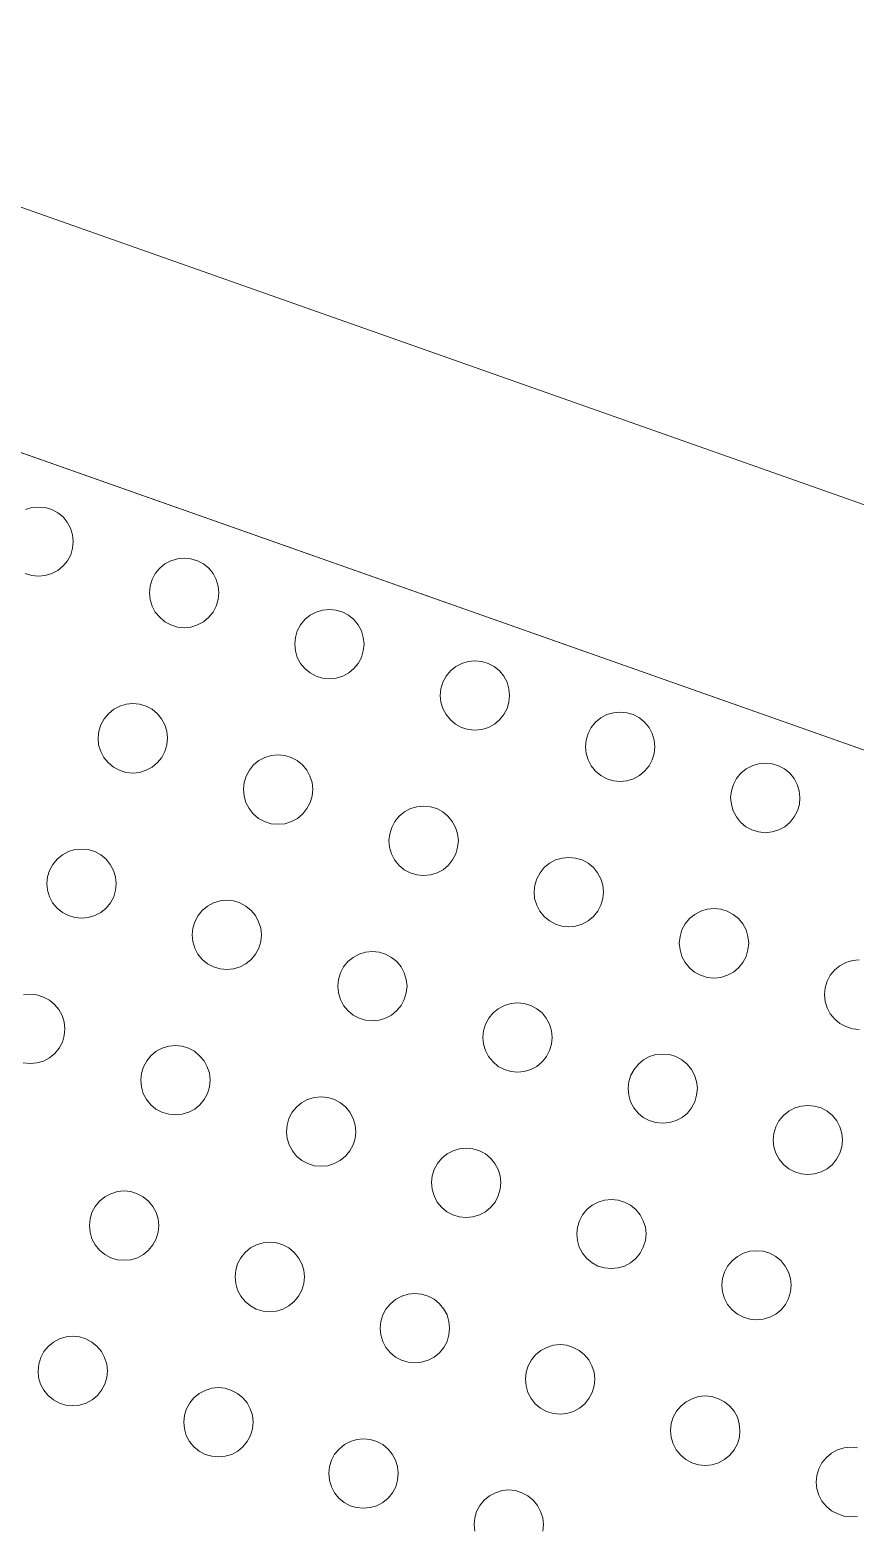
# Model space of a CAD drawing. Header units: metres. Extents: x 105146 to 106170, y 111783 to 118163.
# Drawn here: x 105895.81 to 105896.167, y 114674.764 to 114675.412 of the extents above; entities that cross this region are included whole.
import ezdxf

# ---------------------------------------------------------------- set-up
doc = ezdxf.new("R2010")
doc.units = ezdxf.units.M
doc.layers.add('20-EP-ZONA-DURA', color=253, linetype='CONTINUOUS', lineweight=13)
doc.layers.add('20-EP-ZONA-VERDE', color=84, linetype='CONTINUOUS', lineweight=13)

msp = doc.modelspace()

# ---------------------------------------------------------------- linework, layer by layer
at = {"layer": '20-EP-ZONA-DURA'}
for points in [[(105898.3959, 114674.4216), (105895.6123, 114675.4039), (105897.4357, 114680.3807), (105898.9413, 114679.8495), (105899.0043, 114678.0211), (105898.8214, 114676.2008), (105898.3959, 114674.4216)], [(105895.8617, 114675.1687), (105895.862, 114675.1658), (105895.8628, 114675.1629), (105895.8642, 114675.1603), (105895.8661, 114675.1581), (105895.8684, 114675.1562), (105895.871, 114675.1548), (105895.8738, 114675.1539), (105895.8767, 114675.1536), (105895.8796, 114675.1539), (105895.8825, 114675.1548), (105895.8851, 114675.1562), (105895.8873, 114675.1581), (105895.8892, 114675.1603), (105895.8906, 114675.1629), (105895.8914, 114675.1658), (105895.8917, 114675.1687), (105895.8914, 114675.1716), (105895.8906, 114675.1744), (105895.8892, 114675.177), (105895.8873, 114675.1793), (105895.885, 114675.1812), (105895.8824, 114675.1825), (105895.8796, 114675.1834), (105895.8767, 114675.1837), (105895.8738, 114675.1834), (105895.871, 114675.1825), (105895.8684, 114675.1812), (105895.8661, 114675.1793), (105895.8642, 114675.177), (105895.8628, 114675.1744), (105895.862, 114675.1716), (105895.8617, 114675.1687)], [(105895.9245, 114675.1465), (105895.9248, 114675.1436), (105895.9256, 114675.1407), (105895.927, 114675.1381), (105895.9289, 114675.1359), (105895.9312, 114675.134), (105895.9338, 114675.1326), (105895.9366, 114675.1317), (105895.9395, 114675.1315), (105895.9424, 114675.1317), (105895.9453, 114675.1326), (105895.9479, 114675.134), (105895.9501, 114675.1359), (105895.952, 114675.1381), (105895.9534, 114675.1407), (105895.9542, 114675.1436), (105895.9545, 114675.1465), (105895.9542, 114675.1494), (105895.9534, 114675.1522), (105895.952, 114675.1548), (105895.9501, 114675.1571), (105895.9478, 114675.159), (105895.9453, 114675.1603), (105895.9424, 114675.1612), (105895.9395, 114675.1615), (105895.9366, 114675.1612), (105895.9338, 114675.1603), (105895.9312, 114675.159), (105895.9289, 114675.1571), (105895.927, 114675.1548), (105895.9256, 114675.1522), (105895.9248, 114675.1494), (105895.9245, 114675.1465)], [(105895.9875, 114675.1243), (105895.9878, 114675.1214), (105895.9886, 114675.1186), (105895.99, 114675.116), (105895.9919, 114675.1137), (105895.9941, 114675.1118), (105895.9967, 114675.1104), (105895.9996, 114675.1095), (105896.0025, 114675.1093), (105896.0054, 114675.1095), (105896.0083, 114675.1104), (105896.0109, 114675.1118), (105896.0131, 114675.1137), (105896.015, 114675.116), (105896.0164, 114675.1186), (105896.0172, 114675.1214), (105896.0175, 114675.1243), (105896.0172, 114675.1272), (105896.0164, 114675.1301), (105896.015, 114675.1326), (105896.0131, 114675.1349), (105896.0108, 114675.1368), (105896.0082, 114675.1381), (105896.0054, 114675.139), (105896.0025, 114675.1393), (105895.9996, 114675.139), (105895.9968, 114675.1381), (105895.9942, 114675.1368), (105895.9919, 114675.1349), (105895.99, 114675.1326), (105895.9886, 114675.1301), (105895.9878, 114675.1272), (105895.9875, 114675.1243)], [(105895.8695, 114675.1059), (105895.8692, 114675.1088), (105895.8683, 114675.1116), (105895.8669, 114675.1142), (105895.8651, 114675.1164), (105895.8628, 114675.1183), (105895.8602, 114675.1196), (105895.8574, 114675.1205), (105895.8545, 114675.1208), (105895.8516, 114675.1205), (105895.8488, 114675.1196), (105895.8462, 114675.1183), (105895.8439, 114675.1164), (105895.8421, 114675.1142), (105895.8407, 114675.1116), (105895.8398, 114675.1088), (105895.8395, 114675.1059), (105895.8397, 114675.1029), (105895.8406, 114675.1001), (105895.842, 114675.0975), (105895.8438, 114675.0952), (105895.8461, 114675.0933), (105895.8487, 114675.0919), (105895.8515, 114675.091), (105895.8545, 114675.0907), (105895.8574, 114675.091), (105895.8603, 114675.0919), (105895.8629, 114675.0933), (105895.8652, 114675.0952), (105895.867, 114675.0975), (105895.8684, 114675.1001), (105895.8692, 114675.1029), (105895.8695, 114675.1059)], [(105896.0503, 114675.1021), (105896.0506, 114675.0992), (105896.0514, 114675.0964), (105896.0528, 114675.0938), (105896.0547, 114675.0915), (105896.057, 114675.0896), (105896.0596, 114675.0882), (105896.0624, 114675.0874), (105896.0653, 114675.0871), (105896.0682, 114675.0874), (105896.0711, 114675.0882), (105896.0737, 114675.0896), (105896.0759, 114675.0915), (105896.0778, 114675.0938), (105896.0792, 114675.0964), (105896.08, 114675.0992), (105896.0803, 114675.1021), (105896.08, 114675.105), (105896.0792, 114675.1078), (105896.0778, 114675.1104), (105896.0759, 114675.1127), (105896.0736, 114675.1146), (105896.071, 114675.116), (105896.0682, 114675.1168), (105896.0653, 114675.1171), (105896.0624, 114675.1168), (105896.0596, 114675.116), (105896.057, 114675.1146), (105896.0547, 114675.1127), (105896.0528, 114675.1104), (105896.0514, 114675.1078), (105896.0506, 114675.105), (105896.0503, 114675.1021)], [(105895.9173, 114675.0686), (105895.9202, 114675.0688), (105895.9231, 114675.0697), (105895.9257, 114675.0711), (105895.928, 114675.073), (105895.9298, 114675.0753), (105895.9312, 114675.0779), (105895.932, 114675.0807), (105895.9323, 114675.0837), (105895.932, 114675.0866), (105895.9311, 114675.0894), (105895.9297, 114675.092), (105895.9279, 114675.0942), (105895.9256, 114675.0961), (105895.923, 114675.0974), (105895.9202, 114675.0983), (105895.9173, 114675.0986), (105895.9144, 114675.0983), (105895.9116, 114675.0974), (105895.909, 114675.0961), (105895.9067, 114675.0942), (105895.9049, 114675.092), (105895.9035, 114675.0894), (105895.9026, 114675.0866), (105895.9023, 114675.0837), (105895.9026, 114675.0807), (105895.9034, 114675.0779), (105895.9048, 114675.0753), (105895.9066, 114675.073), (105895.9089, 114675.0711), (105895.9115, 114675.0697), (105895.9144, 114675.0688), (105895.9173, 114675.0686)], [(105896.1131, 114675.0801), (105896.1134, 114675.0771), (105896.1142, 114675.0743), (105896.1156, 114675.0717), (105896.1174, 114675.0694), (105896.1197, 114675.0675), (105896.1223, 114675.0661), (105896.1252, 114675.0652), (105896.1281, 114675.0649), (105896.1311, 114675.0652), (105896.1339, 114675.0661), (105896.1365, 114675.0675), (105896.1388, 114675.0694), (105896.1406, 114675.0717), (105896.142, 114675.0743), (105896.1429, 114675.0771), (105896.1431, 114675.0801), (105896.1428, 114675.083), (105896.1419, 114675.0858), (105896.1406, 114675.0884), (105896.1387, 114675.0906), (105896.1364, 114675.0925), (105896.1338, 114675.0938), (105896.131, 114675.0947), (105896.1281, 114675.095), (105896.1252, 114675.0947), (105896.1224, 114675.0938), (105896.1198, 114675.0925), (105896.1175, 114675.0906), (105896.1157, 114675.0884), (105896.1143, 114675.0858), (105896.1134, 114675.083), (105896.1131, 114675.0801)], [(105895.9653, 114675.0615), (105895.9655, 114675.0586), (105895.9664, 114675.0557), (105895.9677, 114675.0531), (105895.9696, 114675.0508), (105895.9719, 114675.0489), (105895.9745, 114675.0475), (105895.9773, 114675.0466), (105895.9803, 114675.0464), (105895.9832, 114675.0466), (105895.9861, 114675.0475), (105895.9887, 114675.0489), (105895.991, 114675.0508), (105895.9928, 114675.0531), (105895.9942, 114675.0557), (105895.995, 114675.0586), (105895.9953, 114675.0615), (105895.995, 114675.0644), (105895.9941, 114675.0672), (105895.9927, 114675.0698), (105895.9908, 114675.072), (105895.9886, 114675.0739), (105895.986, 114675.0753), (105895.9832, 114675.0761), (105895.9803, 114675.0764), (105895.9774, 114675.0761), (105895.9746, 114675.0753), (105895.972, 114675.0739), (105895.9697, 114675.072), (105895.9679, 114675.0698), (105895.9665, 114675.0672), (105895.9656, 114675.0644), (105895.9653, 114675.0615)], [(105895.8473, 114675.0429), (105895.847, 114675.0458), (105895.8461, 114675.0486), (105895.8447, 114675.0512), (105895.8429, 114675.0535), (105895.8406, 114675.0553), (105895.838, 114675.0567), (105895.8352, 114675.0576), (105895.8323, 114675.0578), (105895.8294, 114675.0576), (105895.8266, 114675.0567), (105895.824, 114675.0553), (105895.8217, 114675.0535), (105895.8199, 114675.0512), (105895.8185, 114675.0486), (105895.8176, 114675.0458), (105895.8173, 114675.0429), (105895.8176, 114675.04), (105895.8184, 114675.0372), (105895.8198, 114675.0346), (105895.8217, 114675.0323), (105895.824, 114675.0304), (105895.8266, 114675.029), (105895.8294, 114675.0282), (105895.8323, 114675.0279), (105895.8352, 114675.0282), (105895.8381, 114675.029), (105895.8406, 114675.0304), (105895.8429, 114675.0323), (105895.8448, 114675.0346), (105895.8462, 114675.0372), (105895.847, 114675.04), (105895.8473, 114675.0429)], [(105896.0281, 114675.0393), (105896.0283, 114675.0364), (105896.0292, 114675.0335), (105896.0306, 114675.0309), (105896.0324, 114675.0286), (105896.0347, 114675.0267), (105896.0373, 114675.0253), (105896.0401, 114675.0245), (105896.0431, 114675.0242), (105896.046, 114675.0245), (105896.0489, 114675.0253), (105896.0515, 114675.0267), (105896.0538, 114675.0286), (105896.0556, 114675.0309), (105896.057, 114675.0335), (105896.0578, 114675.0364), (105896.0581, 114675.0393), (105896.0578, 114675.0422), (105896.0569, 114675.045), (105896.0555, 114675.0476), (105896.0537, 114675.0498), (105896.0514, 114675.0517), (105896.0488, 114675.0531), (105896.046, 114675.0539), (105896.0431, 114675.0542), (105896.0402, 114675.0539), (105896.0374, 114675.0531), (105896.0348, 114675.0517), (105896.0325, 114675.0498), (105896.0307, 114675.0476), (105896.0293, 114675.045), (105896.0284, 114675.0422), (105896.0281, 114675.0393)], [(105895.8951, 114675.0057), (105895.898, 114675.006), (105895.9009, 114675.0068), (105895.9034, 114675.0082), (105895.9057, 114675.0101), (105895.9076, 114675.0124), (105895.909, 114675.0149), (105895.9098, 114675.0178), (105895.9101, 114675.0207), (105895.9098, 114675.0236), (105895.9089, 114675.0264), (105895.9076, 114675.029), (105895.9057, 114675.0313), (105895.9034, 114675.0331), (105895.9008, 114675.0345), (105895.898, 114675.0354), (105895.8951, 114675.0357), (105895.8922, 114675.0354), (105895.8894, 114675.0345), (105895.8868, 114675.0331), (105895.8845, 114675.0313), (105895.8827, 114675.029), (105895.8813, 114675.0264), (105895.8804, 114675.0236), (105895.8801, 114675.0207), (105895.8804, 114675.0178), (105895.8813, 114675.0149), (105895.8826, 114675.0124), (105895.8845, 114675.0101), (105895.8868, 114675.0082), (105895.8894, 114675.0068), (105895.8922, 114675.006), (105895.8951, 114675.0057)], [(105896.0909, 114675.0171), (105896.0912, 114675.0142), (105896.092, 114675.0113), (105896.0934, 114675.0087), (105896.0953, 114675.0064), (105896.0975, 114675.0046), (105896.1001, 114675.0032), (105896.103, 114675.0023), (105896.1059, 114675.002), (105896.1088, 114675.0023), (105896.1117, 114675.0032), (105896.1143, 114675.0046), (105896.1165, 114675.0064), (105896.1184, 114675.0087), (105896.1198, 114675.0113), (105896.1206, 114675.0142), (105896.1209, 114675.0171), (105896.1206, 114675.02), (105896.1198, 114675.0228), (105896.1184, 114675.0254), (105896.1165, 114675.0277), (105896.1142, 114675.0295), (105896.1116, 114675.0309), (105896.1088, 114675.0318), (105896.1059, 114675.0321), (105896.103, 114675.0318), (105896.1002, 114675.0309), (105896.0976, 114675.0295), (105896.0953, 114675.0277), (105896.0934, 114675.0254), (105896.092, 114675.0228), (105896.0912, 114675.02), (105896.0909, 114675.0171)], [(105895.9731, 114674.9985), (105895.9728, 114675.0014), (105895.9719, 114675.0042), (105895.9706, 114675.0068), (105895.9687, 114675.0091), (105895.9664, 114675.0109), (105895.9638, 114675.0123), (105895.961, 114675.0132), (105895.9581, 114675.0135), (105895.9552, 114675.0132), (105895.9524, 114675.0123), (105895.9498, 114675.0109), (105895.9475, 114675.0091), (105895.9456, 114675.0068), (105895.9443, 114675.0042), (105895.9434, 114675.0014), (105895.9431, 114674.9985), (105895.9434, 114674.9956), (105895.9443, 114674.9927), (105895.9456, 114674.9901), (105895.9475, 114674.9879), (105895.9498, 114674.986), (105895.9524, 114674.9846), (105895.9552, 114674.9838), (105895.9581, 114674.9835), (105895.961, 114674.9838), (105895.9638, 114674.9846), (105895.9664, 114674.986), (105895.9687, 114674.9879), (105895.9706, 114674.9901), (105895.9719, 114674.9927), (105895.9728, 114674.9956), (105895.9731, 114674.9985)], [(105896.0359, 114674.9763), (105896.0356, 114674.9792), (105896.0347, 114674.982), (105896.0333, 114674.9846), (105896.0315, 114674.9869), (105896.0292, 114674.9887), (105896.0266, 114674.9901), (105896.0238, 114674.991), (105896.0209, 114674.9913), (105896.018, 114674.991), (105896.0152, 114674.9901), (105896.0126, 114674.9887), (105896.0103, 114674.9869), (105896.0085, 114674.9846), (105896.0071, 114674.982), (105896.0062, 114674.9792), (105896.0059, 114674.9763), (105896.0062, 114674.9734), (105896.007, 114674.9706), (105896.0084, 114674.968), (105896.0103, 114674.9657), (105896.0126, 114674.9638), (105896.0152, 114674.9624), (105896.018, 114674.9616), (105896.0209, 114674.9613), (105896.0238, 114674.9616), (105896.0266, 114674.9624), (105896.0292, 114674.9638), (105896.0315, 114674.9657), (105896.0334, 114674.968), (105896.0348, 114674.9706), (105896.0356, 114674.9734), (105896.0359, 114674.9763)], [(105895.8729, 114674.9428), (105895.8758, 114674.9431), (105895.8787, 114674.9439), (105895.8813, 114674.9453), (105895.8835, 114674.9472), (105895.8854, 114674.9495), (105895.8868, 114674.9521), (105895.8876, 114674.9549), (105895.8879, 114674.9579), (105895.8876, 114674.9608), (105895.8867, 114674.9636), (105895.8853, 114674.9662), (105895.8834, 114674.9684), (105895.8812, 114674.9703), (105895.8786, 114674.9716), (105895.8758, 114674.9725), (105895.8729, 114674.9728), (105895.87, 114674.9725), (105895.8672, 114674.9716), (105895.8646, 114674.9703), (105895.8623, 114674.9684), (105895.8605, 114674.9662), (105895.8591, 114674.9636), (105895.8582, 114674.9608), (105895.8579, 114674.9579), (105895.8582, 114674.9549), (105895.859, 114674.9521), (105895.8604, 114674.9495), (105895.8623, 114674.9472), (105895.8645, 114674.9453), (105895.8671, 114674.9439), (105895.87, 114674.9431), (105895.8729, 114674.9428)], [(105896.0837, 114674.9392), (105896.0866, 114674.9395), (105896.0895, 114674.9403), (105896.0921, 114674.9417), (105896.0944, 114674.9436), (105896.0962, 114674.9459), (105896.0976, 114674.9485), (105896.0984, 114674.9513), (105896.0987, 114674.9543), (105896.0984, 114674.9572), (105896.0975, 114674.96), (105896.0961, 114674.9625), (105896.0943, 114674.9648), (105896.092, 114674.9666), (105896.0894, 114674.968), (105896.0866, 114674.9689), (105896.0837, 114674.9691), (105896.0808, 114674.9689), (105896.078, 114674.968), (105896.0754, 114674.9666), (105896.0732, 114674.9648), (105896.0713, 114674.9625), (105896.0699, 114674.96), (105896.069, 114674.9572), (105896.0687, 114674.9543), (105896.069, 114674.9513), (105896.0698, 114674.9485), (105896.0712, 114674.9459), (105896.0731, 114674.9436), (105896.0753, 114674.9417), (105896.0779, 114674.9403), (105896.0808, 114674.9395), (105896.0837, 114674.9392)], [(105895.9509, 114674.9355), (105895.9507, 114674.9384), (105895.9498, 114674.9413), (105895.9484, 114674.9439), (105895.9466, 114674.9462), (105895.9443, 114674.948), (105895.9417, 114674.9494), (105895.9389, 114674.9503), (105895.9359, 114674.9506), (105895.933, 114674.9503), (105895.9301, 114674.9494), (105895.9275, 114674.948), (105895.9253, 114674.9462), (105895.9234, 114674.9439), (105895.922, 114674.9413), (105895.9212, 114674.9384), (105895.9209, 114674.9355), (105895.9212, 114674.9326), (105895.9221, 114674.9298), (105895.9235, 114674.9272), (105895.9253, 114674.9249), (105895.9276, 114674.9231), (105895.9302, 114674.9217), (105895.933, 114674.9208), (105895.9359, 114674.9206), (105895.9388, 114674.9208), (105895.9416, 114674.9217), (105895.9442, 114674.9231), (105895.9465, 114674.9249), (105895.9484, 114674.9272), (105895.9498, 114674.9298), (105895.9506, 114674.9326), (105895.9509, 114674.9355)], [(105896.1315, 114674.9319), (105896.1318, 114674.929), (105896.1327, 114674.9262), (105896.1341, 114674.9236), (105896.1359, 114674.9213), (105896.1382, 114674.9195), (105896.1408, 114674.9181), (105896.1436, 114674.9173), (105896.1465, 114674.917), (105896.1494, 114674.9173), (105896.1522, 114674.9181), (105896.1548, 114674.9195), (105896.1571, 114674.9213), (105896.1589, 114674.9236), (105896.1603, 114674.9262), (105896.1612, 114674.929), (105896.1615, 114674.9319), (105896.1612, 114674.9348), (105896.1604, 114674.9376), (105896.159, 114674.9402), (105896.1571, 114674.9425), (105896.1549, 114674.9444), (105896.1523, 114674.9458), (105896.1494, 114674.9466), (105896.1465, 114674.9469), (105896.1436, 114674.9466), (105896.1408, 114674.9458), (105896.1382, 114674.9444), (105896.1359, 114674.9425), (105896.134, 114674.9402), (105896.1327, 114674.9376), (105896.1318, 114674.9348), (105896.1315, 114674.9319)], [(105896.0137, 114674.9135), (105896.0134, 114674.9164), (105896.0125, 114674.9192), (105896.0111, 114674.9218), (105896.0092, 114674.924), (105896.007, 114674.9259), (105896.0044, 114674.9272), (105896.0016, 114674.9281), (105895.9987, 114674.9284), (105895.9958, 114674.9281), (105895.993, 114674.9272), (105895.9904, 114674.9259), (105895.9881, 114674.924), (105895.9863, 114674.9218), (105895.9849, 114674.9192), (105895.984, 114674.9164), (105895.9837, 114674.9135), (105895.984, 114674.9106), (105895.9848, 114674.9077), (105895.9862, 114674.9051), (105895.988, 114674.9028), (105895.9903, 114674.9009), (105895.9929, 114674.8995), (105895.9957, 114674.8987), (105895.9987, 114674.8984), (105896.0016, 114674.8987), (105896.0045, 114674.8995), (105896.0071, 114674.9009), (105896.0093, 114674.9028), (105896.0112, 114674.9051), (105896.0126, 114674.9077), (105896.0134, 114674.9106), (105896.0137, 114674.9135)], [(105895.8657, 114674.8949), (105895.8654, 114674.8978), (105895.8646, 114674.9006), (105895.8632, 114674.9032), (105895.8613, 114674.9055), (105895.859, 114674.9074), (105895.8564, 114674.9087), (105895.8536, 114674.9096), (105895.8507, 114674.9099), (105895.8478, 114674.9096), (105895.845, 114674.9087), (105895.8424, 114674.9074), (105895.8401, 114674.9055), (105895.8382, 114674.9032), (105895.8368, 114674.9006), (105895.836, 114674.8978), (105895.8357, 114674.8949), (105895.836, 114674.892), (105895.8368, 114674.8891), (105895.8382, 114674.8865), (105895.8401, 114674.8843), (105895.8424, 114674.8824), (105895.845, 114674.881), (105895.8478, 114674.8801), (105895.8507, 114674.8799), (105895.8536, 114674.8801), (105895.8565, 114674.881), (105895.8591, 114674.8824), (105895.8613, 114674.8843), (105895.8632, 114674.8865), (105895.8646, 114674.8891), (105895.8654, 114674.892), (105895.8657, 114674.8949)], [(105896.0765, 114674.8913), (105896.0762, 114674.8942), (105896.0753, 114674.897), (105896.0739, 114674.8996), (105896.0721, 114674.9019), (105896.0698, 114674.9037), (105896.0672, 114674.9051), (105896.0644, 114674.9059), (105896.0615, 114674.9062), (105896.0586, 114674.9059), (105896.0558, 114674.9051), (105896.0532, 114674.9037), (105896.0509, 114674.9019), (105896.049, 114674.8996), (105896.0477, 114674.897), (105896.0468, 114674.8942), (105896.0465, 114674.8913), (105896.0468, 114674.8884), (105896.0476, 114674.8855), (105896.049, 114674.8829), (105896.0509, 114674.8807), (105896.0532, 114674.8788), (105896.0557, 114674.8774), (105896.0586, 114674.8766), (105896.0615, 114674.8763), (105896.0644, 114674.8766), (105896.0672, 114674.8774), (105896.0698, 114674.8788), (105896.0721, 114674.8807), (105896.074, 114674.8829), (105896.0753, 114674.8855), (105896.0762, 114674.8884), (105896.0765, 114674.8913)], [(105895.9287, 114674.8727), (105895.9284, 114674.8756), (105895.9276, 114674.8784), (105895.9262, 114674.881), (105895.9243, 114674.8833), (105895.922, 114674.8852), (105895.9194, 114674.8865), (105895.9166, 114674.8874), (105895.9137, 114674.8877), (105895.9108, 114674.8874), (105895.908, 114674.8865), (105895.9054, 114674.8852), (105895.9031, 114674.8833), (105895.9012, 114674.881), (105895.8998, 114674.8784), (105895.899, 114674.8756), (105895.8987, 114674.8727), (105895.899, 114674.8698), (105895.8998, 114674.8669), (105895.9012, 114674.8643), (105895.9031, 114674.8621), (105895.9054, 114674.8602), (105895.9079, 114674.8588), (105895.9108, 114674.8579), (105895.9137, 114674.8577), (105895.9166, 114674.8579), (105895.9194, 114674.8588), (105895.922, 114674.8602), (105895.9243, 114674.8621), (105895.9262, 114674.8643), (105895.9276, 114674.8669), (105895.9284, 114674.8698), (105895.9287, 114674.8727)], [(105896.1393, 114674.8691), (105896.139, 114674.872), (105896.1381, 114674.8748), (105896.1367, 114674.8774), (105896.1349, 114674.8797), (105896.1326, 114674.8815), (105896.13, 114674.8829), (105896.1272, 114674.8838), (105896.1243, 114674.884), (105896.1214, 114674.8838), (105896.1186, 114674.8829), (105896.116, 114674.8815), (105896.1137, 114674.8797), (105896.1118, 114674.8774), (105896.1105, 114674.8748), (105896.1096, 114674.872), (105896.1093, 114674.8691), (105896.1096, 114674.8662), (105896.1104, 114674.8633), (105896.1118, 114674.8607), (105896.1137, 114674.8585), (105896.116, 114674.8566), (105896.1186, 114674.8552), (105896.1214, 114674.8544), (105896.1243, 114674.8541), (105896.1272, 114674.8544), (105896.13, 114674.8552), (105896.1326, 114674.8566), (105896.1349, 114674.8585), (105896.1368, 114674.8607), (105896.1381, 114674.8633), (105896.139, 114674.8662), (105896.1393, 114674.8691)], [(105895.9915, 114674.8505), (105895.9912, 114674.8534), (105895.9904, 114674.8563), (105895.989, 114674.8588), (105895.9871, 114674.8611), (105895.9848, 114674.863), (105895.9822, 114674.8644), (105895.9794, 114674.8652), (105895.9765, 114674.8655), (105895.9736, 114674.8652), (105895.9708, 114674.8644), (105895.9682, 114674.863), (105895.9659, 114674.8611), (105895.964, 114674.8588), (105895.9626, 114674.8563), (105895.9618, 114674.8534), (105895.9615, 114674.8505), (105895.9618, 114674.8476), (105895.9626, 114674.8448), (105895.964, 114674.8422), (105895.9659, 114674.8399), (105895.9681, 114674.838), (105895.9707, 114674.8366), (105895.9736, 114674.8358), (105895.9765, 114674.8355), (105895.9794, 114674.8358), (105895.9823, 114674.8366), (105895.9849, 114674.838), (105895.9871, 114674.8399), (105895.989, 114674.8422), (105895.9904, 114674.8448), (105895.9912, 114674.8476), (105895.9915, 114674.8505)], [(105895.8435, 114674.8321), (105895.8432, 114674.835), (105895.8423, 114674.8378), (105895.8409, 114674.8404), (105895.8391, 114674.8426), (105895.8368, 114674.8445), (105895.8342, 114674.8459), (105895.8314, 114674.8467), (105895.8285, 114674.847), (105895.8256, 114674.8467), (105895.8228, 114674.8459), (105895.8202, 114674.8445), (105895.8179, 114674.8426), (105895.816, 114674.8404), (105895.8147, 114674.8378), (105895.8138, 114674.835), (105895.8135, 114674.8321), (105895.8137, 114674.8291), (105895.8146, 114674.8263), (105895.816, 114674.8237), (105895.8178, 114674.8214), (105895.8201, 114674.8195), (105895.8227, 114674.8181), (105895.8255, 114674.8172), (105895.8285, 114674.817), (105895.8314, 114674.8172), (105895.8343, 114674.8181), (105895.8369, 114674.8195), (105895.8392, 114674.8214), (105895.841, 114674.8237), (105895.8424, 114674.8263), (105895.8432, 114674.8291), (105895.8435, 114674.8321)], [(105896.0543, 114674.8285), (105896.054, 114674.8314), (105896.0531, 114674.8342), (105896.0517, 114674.8368), (105896.0499, 114674.839), (105896.0476, 114674.8409), (105896.045, 114674.8422), (105896.0422, 114674.8431), (105896.0393, 114674.8434), (105896.0364, 114674.8431), (105896.0336, 114674.8422), (105896.031, 114674.8409), (105896.0287, 114674.839), (105896.0269, 114674.8368), (105896.0255, 114674.8342), (105896.0246, 114674.8314), (105896.0243, 114674.8285), (105896.0246, 114674.8255), (105896.0254, 114674.8227), (105896.0268, 114674.8201), (105896.0286, 114674.8178), (105896.0309, 114674.8159), (105896.0335, 114674.8145), (105896.0364, 114674.8136), (105896.0393, 114674.8133), (105896.0423, 114674.8136), (105896.0451, 114674.8145), (105896.0477, 114674.8159), (105896.05, 114674.8178), (105896.0518, 114674.8201), (105896.0532, 114674.8227), (105896.0541, 114674.8255), (105896.0543, 114674.8285)], [(105895.9065, 114674.8099), (105895.9062, 114674.8128), (105895.9053, 114674.8156), (105895.9039, 114674.8182), (105895.9021, 114674.8204), (105895.8998, 114674.8223), (105895.8972, 114674.8236), (105895.8944, 114674.8245), (105895.8915, 114674.8248), (105895.8886, 114674.8245), (105895.8858, 114674.8236), (105895.8832, 114674.8223), (105895.8809, 114674.8204), (105895.8791, 114674.8182), (105895.8777, 114674.8156), (105895.8768, 114674.8128), (105895.8765, 114674.8099), (105895.8768, 114674.8069), (105895.8776, 114674.8041), (105895.879, 114674.8015), (105895.8809, 114674.7992), (105895.8832, 114674.7973), (105895.8858, 114674.7959), (105895.8886, 114674.7951), (105895.8915, 114674.7948), (105895.8944, 114674.7951), (105895.8973, 114674.7959), (105895.8999, 114674.7973), (105895.9021, 114674.7992), (105895.904, 114674.8015), (105895.9054, 114674.8041), (105895.9062, 114674.8069), (105895.9065, 114674.8099)], [(105896.1171, 114674.8063), (105896.1168, 114674.8092), (105896.116, 114674.812), (105896.1146, 114674.8146), (105896.1127, 114674.8168), (105896.1104, 114674.8187), (105896.1078, 114674.82), (105896.105, 114674.8209), (105896.1021, 114674.8212), (105896.0992, 114674.8209), (105896.0964, 114674.82), (105896.0938, 114674.8187), (105896.0915, 114674.8168), (105896.0897, 114674.8146), (105896.0883, 114674.812), (105896.0874, 114674.8092), (105896.0871, 114674.8063), (105896.0874, 114674.8033), (105896.0882, 114674.8005), (105896.0896, 114674.7979), (105896.0915, 114674.7956), (105896.0937, 114674.7937), (105896.0963, 114674.7923), (105896.0992, 114674.7914), (105896.1021, 114674.7911), (105896.1051, 114674.7914), (105896.1079, 114674.7923), (105896.1105, 114674.7937), (105896.1128, 114674.7956), (105896.1146, 114674.7979), (105896.116, 114674.8005), (105896.1169, 114674.8033), (105896.1171, 114674.8063)], [(105895.9693, 114674.7877), (105895.969, 114674.7906), (105895.9681, 114674.7934), (105895.9667, 114674.796), (105895.9649, 114674.7982), (105895.9626, 114674.8001), (105895.96, 114674.8015), (105895.9572, 114674.8023), (105895.9543, 114674.8026), (105895.9514, 114674.8023), (105895.9486, 114674.8015), (105895.946, 114674.8001), (105895.9437, 114674.7982), (105895.9418, 114674.796), (105895.9405, 114674.7934), (105895.9396, 114674.7906), (105895.9393, 114674.7877), (105895.9395, 114674.7848), (105895.9404, 114674.7819), (105895.9418, 114674.7793), (105895.9436, 114674.777), (105895.9459, 114674.7751), (105895.9485, 114674.7737), (105895.9513, 114674.7729), (105895.9543, 114674.7726), (105895.9572, 114674.7729), (105895.9601, 114674.7737), (105895.9627, 114674.7751), (105895.965, 114674.777), (105895.9668, 114674.7793), (105895.9682, 114674.7819), (105895.969, 114674.7848), (105895.9693, 114674.7877)]]:
    msp.add_lwpolyline(points, close=True, dxfattribs=at)
for points in [[(105894.4305, 114672.1783), (105895.5778, 114675.3099), (105898.3659, 114674.3261), (105898.3599, 114674.3079), (105898.1501, 114674.3809), (105898.1476, 114674.3829), (105898.1447, 114674.3842), (105898.1417, 114674.385), (105898.1385, 114674.3851), (105898.0877, 114674.4027), (105898.085, 114674.4049), (105898.0819, 114674.4064), (105898.0785, 114674.4071), (105898.0751, 114674.4071), (105898.0251, 114674.4245), (105898.0229, 114674.4265), (105898.0203, 114674.4281), (105898.0175, 114674.4291), (105898.0145, 114674.4295), (105898.0115, 114674.4293), (105897.9861, 114674.4381), (105897.8545, 114674.0605), (105897.7229, 114673.6827), (105897.5911, 114673.3051)], [(105895.8079, 114675.177), (105895.8108, 114675.1762), (105895.8137, 114675.1759), (105895.8166, 114675.1762), (105895.8194, 114675.177), (105895.822, 114675.1784), (105895.8243, 114675.1803), (105895.8262, 114675.1826), (105895.8276, 114675.1852), (105895.8284, 114675.188), (105895.8287, 114675.1909), (105895.8284, 114675.1938), (105895.8275, 114675.1966), (105895.8261, 114675.1992), (105895.8243, 114675.2015), (105895.822, 114675.2033), (105895.8194, 114675.2047), (105895.8166, 114675.2056), (105895.8137, 114675.2058), (105895.8108, 114675.2056), (105895.808, 114675.2047)], [(105896.1687, 114675.0099), (105896.1658, 114675.0096), (105896.163, 114675.0087), (105896.1604, 114675.0073), (105896.1581, 114675.0055), (105896.1562, 114675.0032), (105896.1548, 114675.0006), (105896.154, 114674.9978), (105896.1537, 114674.9949), (105896.1537, 114674.9949), (105896.154, 114674.9919), (105896.1548, 114674.9891), (105896.1562, 114674.9865), (105896.1581, 114674.9842), (105896.1604, 114674.9824), (105896.163, 114674.981), (105896.1658, 114674.9801), (105896.1687, 114674.9798)], [(105895.8071, 114674.9653), (105895.8101, 114674.965), (105895.813, 114674.9653), (105895.8159, 114674.9661), (105895.8185, 114674.9675), (105895.8207, 114674.9694), (105895.8226, 114674.9717), (105895.824, 114674.9743), (105895.8248, 114674.9772), (105895.8251, 114674.9801), (105895.8251, 114674.9801), (105895.8248, 114674.983), (105895.8239, 114674.9858), (105895.8225, 114674.9884), (105895.8206, 114674.9906), (105895.8184, 114674.9925), (105895.8158, 114674.9938), (105895.813, 114674.9947), (105895.8101, 114674.9949), (105895.8072, 114674.9947)], [(105896.168, 114674.7987), (105896.1651, 114674.799), (105896.1622, 114674.7987), (105896.1593, 114674.7978), (105896.1567, 114674.7964), (105896.1545, 114674.7945), (105896.1526, 114674.7923), (105896.1512, 114674.7896), (105896.1504, 114674.7868), (105896.1501, 114674.7839), (105896.1504, 114674.781), (105896.1513, 114674.7782), (105896.1526, 114674.7756), (105896.1545, 114674.7733), (105896.1568, 114674.7715), (105896.1594, 114674.7701), (105896.1622, 114674.7692), (105896.1651, 114674.7689), (105896.168, 114674.7692)], [(105896.0318, 114674.7626), (105896.0321, 114674.7655), (105896.0321, 114674.7655), (105896.0318, 114674.7684), (105896.0309, 114674.7712), (105896.0296, 114674.7738), (105896.0277, 114674.7761), (105896.0254, 114674.7779), (105896.0228, 114674.7793), (105896.02, 114674.7802), (105896.0171, 114674.7805), (105896.0142, 114674.7802), (105896.0114, 114674.7793), (105896.0088, 114674.7779), (105896.0065, 114674.7761), (105896.0046, 114674.7738), (105896.0032, 114674.7712), (105896.0024, 114674.7684), (105896.0021, 114674.7655), (105896.0024, 114674.7626)]]:
    msp.add_lwpolyline(points, dxfattribs=at)
at = {"layer": '20-EP-ZONA-VERDE'}
for points in [[(105898.3959, 114674.4216), (105898.5847, 114674.3549), (105900.8493, 114673.5559), (105900.8559, 114673.5535), (105900.8225, 114673.4593), (105900.8185, 114673.4607), (105898.5545, 114674.2595), (105898.3659, 114674.3261), (105895.5779, 114675.3099), (105895.6111, 114675.4043), (105898.3959, 114674.4216)], [(105895.8917, 114675.1687), (105895.8914, 114675.1658), (105895.8906, 114675.1629), (105895.8892, 114675.1603), (105895.8873, 114675.1581), (105895.8851, 114675.1562), (105895.8825, 114675.1548), (105895.8796, 114675.1539), (105895.8767, 114675.1536), (105895.8738, 114675.1539), (105895.871, 114675.1548), (105895.8684, 114675.1562), (105895.8661, 114675.1581), (105895.8642, 114675.1603), (105895.8628, 114675.1629), (105895.862, 114675.1658), (105895.8617, 114675.1687), (105895.862, 114675.1716), (105895.8628, 114675.1744), (105895.8642, 114675.177), (105895.8661, 114675.1793), (105895.8684, 114675.1812), (105895.871, 114675.1825), (105895.8738, 114675.1834), (105895.8767, 114675.1837), (105895.8796, 114675.1834), (105895.8824, 114675.1825), (105895.885, 114675.1812), (105895.8873, 114675.1793), (105895.8892, 114675.177), (105895.8906, 114675.1744), (105895.8914, 114675.1716), (105895.8917, 114675.1687)], [(105895.9545, 114675.1465), (105895.9542, 114675.1436), (105895.9534, 114675.1407), (105895.952, 114675.1381), (105895.9501, 114675.1359), (105895.9479, 114675.134), (105895.9453, 114675.1326), (105895.9424, 114675.1317), (105895.9395, 114675.1315), (105895.9366, 114675.1317), (105895.9338, 114675.1326), (105895.9312, 114675.134), (105895.9289, 114675.1359), (105895.927, 114675.1381), (105895.9256, 114675.1407), (105895.9248, 114675.1436), (105895.9245, 114675.1465), (105895.9248, 114675.1494), (105895.9256, 114675.1522), (105895.927, 114675.1548), (105895.9289, 114675.1571), (105895.9312, 114675.159), (105895.9338, 114675.1603), (105895.9366, 114675.1612), (105895.9395, 114675.1615), (105895.9424, 114675.1612), (105895.9453, 114675.1603), (105895.9478, 114675.159), (105895.9501, 114675.1571), (105895.952, 114675.1548), (105895.9534, 114675.1522), (105895.9542, 114675.1494), (105895.9545, 114675.1465)], [(105896.0175, 114675.1243), (105896.0172, 114675.1214), (105896.0164, 114675.1186), (105896.015, 114675.116), (105896.0131, 114675.1137), (105896.0109, 114675.1118), (105896.0083, 114675.1104), (105896.0054, 114675.1095), (105896.0025, 114675.1093), (105895.9996, 114675.1095), (105895.9967, 114675.1104), (105895.9941, 114675.1118), (105895.9919, 114675.1137), (105895.99, 114675.116), (105895.9886, 114675.1186), (105895.9878, 114675.1214), (105895.9875, 114675.1243), (105895.9878, 114675.1272), (105895.9886, 114675.1301), (105895.99, 114675.1326), (105895.9919, 114675.1349), (105895.9942, 114675.1368), (105895.9968, 114675.1381), (105895.9996, 114675.139), (105896.0025, 114675.1393), (105896.0054, 114675.139), (105896.0082, 114675.1381), (105896.0108, 114675.1368), (105896.0131, 114675.1349), (105896.015, 114675.1326), (105896.0164, 114675.1301), (105896.0172, 114675.1272), (105896.0175, 114675.1243)], [(105895.8695, 114675.1059), (105895.8692, 114675.1029), (105895.8684, 114675.1001), (105895.867, 114675.0975), (105895.8652, 114675.0952), (105895.8629, 114675.0933), (105895.8603, 114675.0919), (105895.8574, 114675.091), (105895.8545, 114675.0907), (105895.8515, 114675.091), (105895.8487, 114675.0919), (105895.8461, 114675.0933), (105895.8438, 114675.0952), (105895.842, 114675.0975), (105895.8406, 114675.1001), (105895.8397, 114675.1029), (105895.8395, 114675.1059), (105895.8398, 114675.1088), (105895.8407, 114675.1116), (105895.8421, 114675.1142), (105895.8439, 114675.1164), (105895.8462, 114675.1183), (105895.8488, 114675.1196), (105895.8516, 114675.1205), (105895.8545, 114675.1208), (105895.8574, 114675.1205), (105895.8602, 114675.1196), (105895.8628, 114675.1183), (105895.8651, 114675.1164), (105895.8669, 114675.1142), (105895.8683, 114675.1116), (105895.8692, 114675.1088), (105895.8695, 114675.1059)], [(105896.0803, 114675.1021), (105896.08, 114675.0992), (105896.0792, 114675.0964), (105896.0778, 114675.0938), (105896.0759, 114675.0915), (105896.0737, 114675.0896), (105896.0711, 114675.0882), (105896.0682, 114675.0874), (105896.0653, 114675.0871), (105896.0624, 114675.0874), (105896.0596, 114675.0882), (105896.057, 114675.0896), (105896.0547, 114675.0915), (105896.0528, 114675.0938), (105896.0514, 114675.0964), (105896.0506, 114675.0992), (105896.0503, 114675.1021), (105896.0506, 114675.105), (105896.0514, 114675.1078), (105896.0528, 114675.1104), (105896.0547, 114675.1127), (105896.057, 114675.1146), (105896.0596, 114675.116), (105896.0624, 114675.1168), (105896.0653, 114675.1171), (105896.0682, 114675.1168), (105896.071, 114675.116), (105896.0736, 114675.1146), (105896.0759, 114675.1127), (105896.0778, 114675.1104), (105896.0792, 114675.1078), (105896.08, 114675.105), (105896.0803, 114675.1021)], [(105895.9323, 114675.0837), (105895.932, 114675.0807), (105895.9312, 114675.0779), (105895.9298, 114675.0753), (105895.928, 114675.073), (105895.9257, 114675.0711), (105895.9231, 114675.0697), (105895.9202, 114675.0688), (105895.9173, 114675.0686), (105895.9144, 114675.0688), (105895.9115, 114675.0697), (105895.9089, 114675.0711), (105895.9066, 114675.073), (105895.9048, 114675.0753), (105895.9034, 114675.0779), (105895.9026, 114675.0807), (105895.9023, 114675.0837), (105895.9026, 114675.0866), (105895.9035, 114675.0894), (105895.9049, 114675.092), (105895.9067, 114675.0942), (105895.909, 114675.0961), (105895.9116, 114675.0974), (105895.9144, 114675.0983), (105895.9173, 114675.0986), (105895.9202, 114675.0983), (105895.923, 114675.0974), (105895.9256, 114675.0961), (105895.9279, 114675.0942), (105895.9297, 114675.092), (105895.9311, 114675.0894), (105895.932, 114675.0866), (105895.9323, 114675.0837)], [(105896.1431, 114675.0801), (105896.1429, 114675.0771), (105896.142, 114675.0743), (105896.1406, 114675.0717), (105896.1388, 114675.0694), (105896.1365, 114675.0675), (105896.1339, 114675.0661), (105896.1311, 114675.0652), (105896.1281, 114675.0649), (105896.1252, 114675.0652), (105896.1223, 114675.0661), (105896.1197, 114675.0675), (105896.1174, 114675.0694), (105896.1156, 114675.0717), (105896.1142, 114675.0743), (105896.1134, 114675.0771), (105896.1131, 114675.0801), (105896.1134, 114675.083), (105896.1143, 114675.0858), (105896.1157, 114675.0884), (105896.1175, 114675.0906), (105896.1198, 114675.0925), (105896.1224, 114675.0938), (105896.1252, 114675.0947), (105896.1281, 114675.095), (105896.131, 114675.0947), (105896.1338, 114675.0938), (105896.1364, 114675.0925), (105896.1387, 114675.0906), (105896.1406, 114675.0884), (105896.1419, 114675.0858), (105896.1428, 114675.083), (105896.1431, 114675.0801)], [(105895.9953, 114675.0615), (105895.995, 114675.0586), (105895.9942, 114675.0557), (105895.9928, 114675.0531), (105895.991, 114675.0508), (105895.9887, 114675.0489), (105895.9861, 114675.0475), (105895.9832, 114675.0466), (105895.9803, 114675.0464), (105895.9773, 114675.0466), (105895.9745, 114675.0475), (105895.9719, 114675.0489), (105895.9696, 114675.0508), (105895.9677, 114675.0531), (105895.9664, 114675.0557), (105895.9655, 114675.0586), (105895.9653, 114675.0615), (105895.9656, 114675.0644), (105895.9665, 114675.0672), (105895.9679, 114675.0698), (105895.9697, 114675.072), (105895.972, 114675.0739), (105895.9746, 114675.0753), (105895.9774, 114675.0761), (105895.9803, 114675.0764), (105895.9832, 114675.0761), (105895.986, 114675.0753), (105895.9886, 114675.0739), (105895.9908, 114675.072), (105895.9927, 114675.0698), (105895.9941, 114675.0672), (105895.995, 114675.0644), (105895.9953, 114675.0615)], [(105895.8473, 114675.0429), (105895.847, 114675.04), (105895.8462, 114675.0372), (105895.8448, 114675.0346), (105895.8429, 114675.0323), (105895.8406, 114675.0304), (105895.8381, 114675.029), (105895.8352, 114675.0282), (105895.8323, 114675.0279), (105895.8294, 114675.0282), (105895.8266, 114675.029), (105895.824, 114675.0304), (105895.8217, 114675.0323), (105895.8198, 114675.0346), (105895.8184, 114675.0372), (105895.8176, 114675.04), (105895.8173, 114675.0429), (105895.8176, 114675.0458), (105895.8185, 114675.0486), (105895.8199, 114675.0512), (105895.8217, 114675.0535), (105895.824, 114675.0553), (105895.8266, 114675.0567), (105895.8294, 114675.0576), (105895.8323, 114675.0578), (105895.8352, 114675.0576), (105895.838, 114675.0567), (105895.8406, 114675.0553), (105895.8429, 114675.0535), (105895.8447, 114675.0512), (105895.8461, 114675.0486), (105895.847, 114675.0458), (105895.8473, 114675.0429)], [(105896.0581, 114675.0393), (105896.0578, 114675.0364), (105896.057, 114675.0335), (105896.0556, 114675.0309), (105896.0538, 114675.0286), (105896.0515, 114675.0267), (105896.0489, 114675.0253), (105896.046, 114675.0245), (105896.0431, 114675.0242), (105896.0401, 114675.0245), (105896.0373, 114675.0253), (105896.0347, 114675.0267), (105896.0324, 114675.0286), (105896.0306, 114675.0309), (105896.0292, 114675.0335), (105896.0283, 114675.0364), (105896.0281, 114675.0393), (105896.0284, 114675.0422), (105896.0293, 114675.045), (105896.0307, 114675.0476), (105896.0325, 114675.0498), (105896.0348, 114675.0517), (105896.0374, 114675.0531), (105896.0402, 114675.0539), (105896.0431, 114675.0542), (105896.046, 114675.0539), (105896.0488, 114675.0531), (105896.0514, 114675.0517), (105896.0537, 114675.0498), (105896.0555, 114675.0476), (105896.0569, 114675.045), (105896.0578, 114675.0422), (105896.0581, 114675.0393)], [(105895.9101, 114675.0207), (105895.9098, 114675.0178), (105895.909, 114675.0149), (105895.9076, 114675.0124), (105895.9057, 114675.0101), (105895.9034, 114675.0082), (105895.9009, 114675.0068), (105895.898, 114675.006), (105895.8951, 114675.0057), (105895.8922, 114675.006), (105895.8894, 114675.0068), (105895.8868, 114675.0082), (105895.8845, 114675.0101), (105895.8826, 114675.0124), (105895.8813, 114675.0149), (105895.8804, 114675.0178), (105895.8801, 114675.0207), (105895.8804, 114675.0236), (105895.8813, 114675.0264), (105895.8827, 114675.029), (105895.8845, 114675.0313), (105895.8868, 114675.0331), (105895.8894, 114675.0345), (105895.8922, 114675.0354), (105895.8951, 114675.0357), (105895.898, 114675.0354), (105895.9008, 114675.0345), (105895.9034, 114675.0331), (105895.9057, 114675.0313), (105895.9076, 114675.029), (105895.9089, 114675.0264), (105895.9098, 114675.0236), (105895.9101, 114675.0207)], [(105896.1209, 114675.0171), (105896.1206, 114675.0142), (105896.1198, 114675.0113), (105896.1184, 114675.0087), (105896.1165, 114675.0064), (105896.1143, 114675.0046), (105896.1117, 114675.0032), (105896.1088, 114675.0023), (105896.1059, 114675.002), (105896.103, 114675.0023), (105896.1001, 114675.0032), (105896.0975, 114675.0046), (105896.0953, 114675.0064), (105896.0934, 114675.0087), (105896.092, 114675.0113), (105896.0912, 114675.0142), (105896.0909, 114675.0171), (105896.0912, 114675.02), (105896.092, 114675.0228), (105896.0934, 114675.0254), (105896.0953, 114675.0277), (105896.0976, 114675.0295), (105896.1002, 114675.0309), (105896.103, 114675.0318), (105896.1059, 114675.0321), (105896.1088, 114675.0318), (105896.1116, 114675.0309), (105896.1142, 114675.0295), (105896.1165, 114675.0277), (105896.1184, 114675.0254), (105896.1198, 114675.0228), (105896.1206, 114675.02), (105896.1209, 114675.0171)], [(105895.9731, 114674.9985), (105895.9728, 114674.9956), (105895.9719, 114674.9927), (105895.9706, 114674.9901), (105895.9687, 114674.9879), (105895.9664, 114674.986), (105895.9638, 114674.9846), (105895.961, 114674.9838), (105895.9581, 114674.9835), (105895.9552, 114674.9838), (105895.9524, 114674.9846), (105895.9498, 114674.986), (105895.9475, 114674.9879), (105895.9456, 114674.9901), (105895.9443, 114674.9927), (105895.9434, 114674.9956), (105895.9431, 114674.9985), (105895.9434, 114675.0014), (105895.9443, 114675.0042), (105895.9456, 114675.0068), (105895.9475, 114675.0091), (105895.9498, 114675.0109), (105895.9524, 114675.0123), (105895.9552, 114675.0132), (105895.9581, 114675.0135), (105895.961, 114675.0132), (105895.9638, 114675.0123), (105895.9664, 114675.0109), (105895.9687, 114675.0091), (105895.9706, 114675.0068), (105895.9719, 114675.0042), (105895.9728, 114675.0014), (105895.9731, 114674.9985)], [(105896.0359, 114674.9763), (105896.0356, 114674.9734), (105896.0348, 114674.9706), (105896.0334, 114674.968), (105896.0315, 114674.9657), (105896.0292, 114674.9638), (105896.0266, 114674.9624), (105896.0238, 114674.9616), (105896.0209, 114674.9613), (105896.018, 114674.9616), (105896.0152, 114674.9624), (105896.0126, 114674.9638), (105896.0103, 114674.9657), (105896.0084, 114674.968), (105896.007, 114674.9706), (105896.0062, 114674.9734), (105896.0059, 114674.9763), (105896.0062, 114674.9792), (105896.0071, 114674.982), (105896.0085, 114674.9846), (105896.0103, 114674.9869), (105896.0126, 114674.9887), (105896.0152, 114674.9901), (105896.018, 114674.991), (105896.0209, 114674.9913), (105896.0238, 114674.991), (105896.0266, 114674.9901), (105896.0292, 114674.9887), (105896.0315, 114674.9869), (105896.0333, 114674.9846), (105896.0347, 114674.982), (105896.0356, 114674.9792), (105896.0359, 114674.9763)], [(105895.8879, 114674.9579), (105895.8876, 114674.9549), (105895.8868, 114674.9521), (105895.8854, 114674.9495), (105895.8835, 114674.9472), (105895.8813, 114674.9453), (105895.8787, 114674.9439), (105895.8758, 114674.9431), (105895.8729, 114674.9428), (105895.87, 114674.9431), (105895.8671, 114674.9439), (105895.8645, 114674.9453), (105895.8623, 114674.9472), (105895.8604, 114674.9495), (105895.859, 114674.9521), (105895.8582, 114674.9549), (105895.8579, 114674.9579), (105895.8582, 114674.9608), (105895.8591, 114674.9636), (105895.8605, 114674.9662), (105895.8623, 114674.9684), (105895.8646, 114674.9703), (105895.8672, 114674.9716), (105895.87, 114674.9725), (105895.8729, 114674.9728), (105895.8758, 114674.9725), (105895.8786, 114674.9716), (105895.8812, 114674.9703), (105895.8834, 114674.9684), (105895.8853, 114674.9662), (105895.8867, 114674.9636), (105895.8876, 114674.9608), (105895.8879, 114674.9579)], [(105896.0987, 114674.9543), (105896.0984, 114674.9513), (105896.0976, 114674.9485), (105896.0962, 114674.9459), (105896.0944, 114674.9436), (105896.0921, 114674.9417), (105896.0895, 114674.9403), (105896.0866, 114674.9395), (105896.0837, 114674.9392), (105896.0808, 114674.9395), (105896.0779, 114674.9403), (105896.0753, 114674.9417), (105896.0731, 114674.9436), (105896.0712, 114674.9459), (105896.0698, 114674.9485), (105896.069, 114674.9513), (105896.0687, 114674.9543), (105896.069, 114674.9572), (105896.0699, 114674.96), (105896.0713, 114674.9625), (105896.0732, 114674.9648), (105896.0754, 114674.9666), (105896.078, 114674.968), (105896.0808, 114674.9689), (105896.0837, 114674.9691), (105896.0866, 114674.9689), (105896.0894, 114674.968), (105896.092, 114674.9666), (105896.0943, 114674.9648), (105896.0961, 114674.9625), (105896.0975, 114674.96), (105896.0984, 114674.9572), (105896.0987, 114674.9543)], [(105895.9509, 114674.9355), (105895.9506, 114674.9326), (105895.9498, 114674.9298), (105895.9484, 114674.9272), (105895.9465, 114674.9249), (105895.9442, 114674.9231), (105895.9416, 114674.9217), (105895.9388, 114674.9208), (105895.9359, 114674.9206), (105895.933, 114674.9208), (105895.9302, 114674.9217), (105895.9276, 114674.9231), (105895.9253, 114674.9249), (105895.9235, 114674.9272), (105895.9221, 114674.9298), (105895.9212, 114674.9326), (105895.9209, 114674.9355), (105895.9212, 114674.9384), (105895.922, 114674.9413), (105895.9234, 114674.9439), (105895.9253, 114674.9462), (105895.9275, 114674.948), (105895.9301, 114674.9494), (105895.933, 114674.9503), (105895.9359, 114674.9506), (105895.9389, 114674.9503), (105895.9417, 114674.9494), (105895.9443, 114674.948), (105895.9466, 114674.9462), (105895.9484, 114674.9439), (105895.9498, 114674.9413), (105895.9507, 114674.9384), (105895.9509, 114674.9355)], [(105896.1615, 114674.9319), (105896.1612, 114674.929), (105896.1603, 114674.9262), (105896.1589, 114674.9236), (105896.1571, 114674.9213), (105896.1548, 114674.9195), (105896.1522, 114674.9181), (105896.1494, 114674.9173), (105896.1465, 114674.917), (105896.1436, 114674.9173), (105896.1408, 114674.9181), (105896.1382, 114674.9195), (105896.1359, 114674.9213), (105896.1341, 114674.9236), (105896.1327, 114674.9262), (105896.1318, 114674.929), (105896.1315, 114674.9319), (105896.1318, 114674.9348), (105896.1327, 114674.9376), (105896.134, 114674.9402), (105896.1359, 114674.9425), (105896.1382, 114674.9444), (105896.1408, 114674.9458), (105896.1436, 114674.9466), (105896.1465, 114674.9469), (105896.1494, 114674.9466), (105896.1523, 114674.9458), (105896.1549, 114674.9444), (105896.1571, 114674.9425), (105896.159, 114674.9402), (105896.1604, 114674.9376), (105896.1612, 114674.9348), (105896.1615, 114674.9319)], [(105896.0137, 114674.9135), (105896.0134, 114674.9106), (105896.0126, 114674.9077), (105896.0112, 114674.9051), (105896.0093, 114674.9028), (105896.0071, 114674.9009), (105896.0045, 114674.8995), (105896.0016, 114674.8987), (105895.9987, 114674.8984), (105895.9957, 114674.8987), (105895.9929, 114674.8995), (105895.9903, 114674.9009), (105895.988, 114674.9028), (105895.9862, 114674.9051), (105895.9848, 114674.9077), (105895.984, 114674.9106), (105895.9837, 114674.9135), (105895.984, 114674.9164), (105895.9849, 114674.9192), (105895.9863, 114674.9218), (105895.9881, 114674.924), (105895.9904, 114674.9259), (105895.993, 114674.9272), (105895.9958, 114674.9281), (105895.9987, 114674.9284), (105896.0016, 114674.9281), (105896.0044, 114674.9272), (105896.007, 114674.9259), (105896.0092, 114674.924), (105896.0111, 114674.9218), (105896.0125, 114674.9192), (105896.0134, 114674.9164), (105896.0137, 114674.9135)], [(105895.8657, 114674.8949), (105895.8654, 114674.892), (105895.8646, 114674.8891), (105895.8632, 114674.8865), (105895.8613, 114674.8843), (105895.8591, 114674.8824), (105895.8565, 114674.881), (105895.8536, 114674.8801), (105895.8507, 114674.8799), (105895.8478, 114674.8801), (105895.845, 114674.881), (105895.8424, 114674.8824), (105895.8401, 114674.8843), (105895.8382, 114674.8865), (105895.8368, 114674.8891), (105895.836, 114674.892), (105895.8357, 114674.8949), (105895.836, 114674.8978), (105895.8368, 114674.9006), (105895.8382, 114674.9032), (105895.8401, 114674.9055), (105895.8424, 114674.9074), (105895.845, 114674.9087), (105895.8478, 114674.9096), (105895.8507, 114674.9099), (105895.8536, 114674.9096), (105895.8564, 114674.9087), (105895.859, 114674.9074), (105895.8613, 114674.9055), (105895.8632, 114674.9032), (105895.8646, 114674.9006), (105895.8654, 114674.8978), (105895.8657, 114674.8949)], [(105896.0765, 114674.8913), (105896.0762, 114674.8884), (105896.0753, 114674.8855), (105896.074, 114674.8829), (105896.0721, 114674.8807), (105896.0698, 114674.8788), (105896.0672, 114674.8774), (105896.0644, 114674.8766), (105896.0615, 114674.8763), (105896.0586, 114674.8766), (105896.0557, 114674.8774), (105896.0532, 114674.8788), (105896.0509, 114674.8807), (105896.049, 114674.8829), (105896.0476, 114674.8855), (105896.0468, 114674.8884), (105896.0465, 114674.8913), (105896.0468, 114674.8942), (105896.0477, 114674.897), (105896.049, 114674.8996), (105896.0509, 114674.9019), (105896.0532, 114674.9037), (105896.0558, 114674.9051), (105896.0586, 114674.9059), (105896.0615, 114674.9062), (105896.0644, 114674.9059), (105896.0672, 114674.9051), (105896.0698, 114674.9037), (105896.0721, 114674.9019), (105896.0739, 114674.8996), (105896.0753, 114674.897), (105896.0762, 114674.8942), (105896.0765, 114674.8913)], [(105895.9287, 114674.8727), (105895.9284, 114674.8698), (105895.9276, 114674.8669), (105895.9262, 114674.8643), (105895.9243, 114674.8621), (105895.922, 114674.8602), (105895.9194, 114674.8588), (105895.9166, 114674.8579), (105895.9137, 114674.8577), (105895.9108, 114674.8579), (105895.9079, 114674.8588), (105895.9054, 114674.8602), (105895.9031, 114674.8621), (105895.9012, 114674.8643), (105895.8998, 114674.8669), (105895.899, 114674.8698), (105895.8987, 114674.8727), (105895.899, 114674.8756), (105895.8998, 114674.8784), (105895.9012, 114674.881), (105895.9031, 114674.8833), (105895.9054, 114674.8852), (105895.908, 114674.8865), (105895.9108, 114674.8874), (105895.9137, 114674.8877), (105895.9166, 114674.8874), (105895.9194, 114674.8865), (105895.922, 114674.8852), (105895.9243, 114674.8833), (105895.9262, 114674.881), (105895.9276, 114674.8784), (105895.9284, 114674.8756), (105895.9287, 114674.8727)], [(105896.1393, 114674.8691), (105896.139, 114674.8662), (105896.1381, 114674.8633), (105896.1368, 114674.8607), (105896.1349, 114674.8585), (105896.1326, 114674.8566), (105896.13, 114674.8552), (105896.1272, 114674.8544), (105896.1243, 114674.8541), (105896.1214, 114674.8544), (105896.1186, 114674.8552), (105896.116, 114674.8566), (105896.1137, 114674.8585), (105896.1118, 114674.8607), (105896.1104, 114674.8633), (105896.1096, 114674.8662), (105896.1093, 114674.8691), (105896.1096, 114674.872), (105896.1105, 114674.8748), (105896.1118, 114674.8774), (105896.1137, 114674.8797), (105896.116, 114674.8815), (105896.1186, 114674.8829), (105896.1214, 114674.8838), (105896.1243, 114674.884), (105896.1272, 114674.8838), (105896.13, 114674.8829), (105896.1326, 114674.8815), (105896.1349, 114674.8797), (105896.1367, 114674.8774), (105896.1381, 114674.8748), (105896.139, 114674.872), (105896.1393, 114674.8691)], [(105895.9915, 114674.8505), (105895.9912, 114674.8476), (105895.9904, 114674.8448), (105895.989, 114674.8422), (105895.9871, 114674.8399), (105895.9849, 114674.838), (105895.9823, 114674.8366), (105895.9794, 114674.8358), (105895.9765, 114674.8355), (105895.9736, 114674.8358), (105895.9707, 114674.8366), (105895.9681, 114674.838), (105895.9659, 114674.8399), (105895.964, 114674.8422), (105895.9626, 114674.8448), (105895.9618, 114674.8476), (105895.9615, 114674.8505), (105895.9618, 114674.8534), (105895.9626, 114674.8563), (105895.964, 114674.8588), (105895.9659, 114674.8611), (105895.9682, 114674.863), (105895.9708, 114674.8644), (105895.9736, 114674.8652), (105895.9765, 114674.8655), (105895.9794, 114674.8652), (105895.9822, 114674.8644), (105895.9848, 114674.863), (105895.9871, 114674.8611), (105895.989, 114674.8588), (105895.9904, 114674.8563), (105895.9912, 114674.8534), (105895.9915, 114674.8505)], [(105895.8435, 114674.8321), (105895.8432, 114674.8291), (105895.8424, 114674.8263), (105895.841, 114674.8237), (105895.8392, 114674.8214), (105895.8369, 114674.8195), (105895.8343, 114674.8181), (105895.8314, 114674.8172), (105895.8285, 114674.817), (105895.8255, 114674.8172), (105895.8227, 114674.8181), (105895.8201, 114674.8195), (105895.8178, 114674.8214), (105895.816, 114674.8237), (105895.8146, 114674.8263), (105895.8137, 114674.8291), (105895.8135, 114674.8321), (105895.8138, 114674.835), (105895.8147, 114674.8378), (105895.816, 114674.8404), (105895.8179, 114674.8426), (105895.8202, 114674.8445), (105895.8228, 114674.8459), (105895.8256, 114674.8467), (105895.8285, 114674.847), (105895.8314, 114674.8467), (105895.8342, 114674.8459), (105895.8368, 114674.8445), (105895.8391, 114674.8426), (105895.8409, 114674.8404), (105895.8423, 114674.8378), (105895.8432, 114674.835), (105895.8435, 114674.8321)], [(105896.0543, 114674.8285), (105896.0541, 114674.8255), (105896.0532, 114674.8227), (105896.0518, 114674.8201), (105896.05, 114674.8178), (105896.0477, 114674.8159), (105896.0451, 114674.8145), (105896.0423, 114674.8136), (105896.0393, 114674.8133), (105896.0364, 114674.8136), (105896.0335, 114674.8145), (105896.0309, 114674.8159), (105896.0286, 114674.8178), (105896.0268, 114674.8201), (105896.0254, 114674.8227), (105896.0246, 114674.8255), (105896.0243, 114674.8285), (105896.0246, 114674.8314), (105896.0255, 114674.8342), (105896.0269, 114674.8368), (105896.0287, 114674.839), (105896.031, 114674.8409), (105896.0336, 114674.8422), (105896.0364, 114674.8431), (105896.0393, 114674.8434), (105896.0422, 114674.8431), (105896.045, 114674.8422), (105896.0476, 114674.8409), (105896.0499, 114674.839), (105896.0517, 114674.8368), (105896.0531, 114674.8342), (105896.054, 114674.8314), (105896.0543, 114674.8285)], [(105895.9065, 114674.8099), (105895.9062, 114674.8069), (105895.9054, 114674.8041), (105895.904, 114674.8015), (105895.9021, 114674.7992), (105895.8999, 114674.7973), (105895.8973, 114674.7959), (105895.8944, 114674.7951), (105895.8915, 114674.7948), (105895.8886, 114674.7951), (105895.8858, 114674.7959), (105895.8832, 114674.7973), (105895.8809, 114674.7992), (105895.879, 114674.8015), (105895.8776, 114674.8041), (105895.8768, 114674.8069), (105895.8765, 114674.8099), (105895.8768, 114674.8128), (105895.8777, 114674.8156), (105895.8791, 114674.8182), (105895.8809, 114674.8204), (105895.8832, 114674.8223), (105895.8858, 114674.8236), (105895.8886, 114674.8245), (105895.8915, 114674.8248), (105895.8944, 114674.8245), (105895.8972, 114674.8236), (105895.8998, 114674.8223), (105895.9021, 114674.8204), (105895.9039, 114674.8182), (105895.9053, 114674.8156), (105895.9062, 114674.8128), (105895.9065, 114674.8099)], [(105896.1171, 114674.8063), (105896.1169, 114674.8033), (105896.116, 114674.8005), (105896.1146, 114674.7979), (105896.1128, 114674.7956), (105896.1105, 114674.7937), (105896.1079, 114674.7923), (105896.1051, 114674.7914), (105896.1021, 114674.7911), (105896.0992, 114674.7914), (105896.0963, 114674.7923), (105896.0937, 114674.7937), (105896.0915, 114674.7956), (105896.0896, 114674.7979), (105896.0882, 114674.8005), (105896.0874, 114674.8033), (105896.0871, 114674.8063), (105896.0874, 114674.8092), (105896.0883, 114674.812), (105896.0897, 114674.8146), (105896.0915, 114674.8168), (105896.0938, 114674.8187), (105896.0964, 114674.82), (105896.0992, 114674.8209), (105896.1021, 114674.8212), (105896.105, 114674.8209), (105896.1078, 114674.82), (105896.1104, 114674.8187), (105896.1127, 114674.8168), (105896.1146, 114674.8146), (105896.116, 114674.812), (105896.1168, 114674.8092), (105896.1171, 114674.8063)], [(105895.9693, 114674.7877), (105895.969, 114674.7848), (105895.9682, 114674.7819), (105895.9668, 114674.7793), (105895.965, 114674.777), (105895.9627, 114674.7751), (105895.9601, 114674.7737), (105895.9572, 114674.7729), (105895.9543, 114674.7726), (105895.9513, 114674.7729), (105895.9485, 114674.7737), (105895.9459, 114674.7751), (105895.9436, 114674.777), (105895.9418, 114674.7793), (105895.9404, 114674.7819), (105895.9395, 114674.7848), (105895.9393, 114674.7877), (105895.9396, 114674.7906), (105895.9405, 114674.7934), (105895.9418, 114674.796), (105895.9437, 114674.7982), (105895.946, 114674.8001), (105895.9486, 114674.8015), (105895.9514, 114674.8023), (105895.9543, 114674.8026), (105895.9572, 114674.8023), (105895.96, 114674.8015), (105895.9626, 114674.8001), (105895.9649, 114674.7982), (105895.9667, 114674.796), (105895.9681, 114674.7934), (105895.969, 114674.7906), (105895.9693, 114674.7877)]]:
    msp.add_lwpolyline(points, close=True, dxfattribs=at)
for points in [[(105895.808, 114675.2047), (105895.8108, 114675.2056), (105895.8137, 114675.2058), (105895.8166, 114675.2056), (105895.8194, 114675.2047), (105895.822, 114675.2033), (105895.8243, 114675.2015), (105895.8261, 114675.1992), (105895.8275, 114675.1966), (105895.8284, 114675.1938), (105895.8287, 114675.1909), (105895.8287, 114675.1909), (105895.8284, 114675.188), (105895.8276, 114675.1852), (105895.8262, 114675.1826), (105895.8243, 114675.1803), (105895.822, 114675.1784), (105895.8194, 114675.177), (105895.8166, 114675.1762), (105895.8137, 114675.1759), (105895.8108, 114675.1762), (105895.8079, 114675.177)], [(105896.1687, 114674.9798), (105896.1658, 114674.9801), (105896.163, 114674.981), (105896.1604, 114674.9824), (105896.1581, 114674.9842), (105896.1562, 114674.9865), (105896.1548, 114674.9891), (105896.154, 114674.9919), (105896.1537, 114674.9949), (105896.154, 114674.9978), (105896.1548, 114675.0006), (105896.1562, 114675.0032), (105896.1581, 114675.0055), (105896.1604, 114675.0073), (105896.163, 114675.0087), (105896.1658, 114675.0096), (105896.1687, 114675.0099)], [(105895.8072, 114674.9947), (105895.8101, 114674.9949), (105895.813, 114674.9947), (105895.8158, 114674.9938), (105895.8184, 114674.9925), (105895.8206, 114674.9906), (105895.8225, 114674.9884), (105895.8239, 114674.9858), (105895.8248, 114674.983), (105895.8251, 114674.9801), (105895.8251, 114674.9801), (105895.8248, 114674.9772), (105895.824, 114674.9743), (105895.8226, 114674.9717), (105895.8207, 114674.9694), (105895.8185, 114674.9675), (105895.8159, 114674.9661), (105895.813, 114674.9653), (105895.8101, 114674.965), (105895.8071, 114674.9653)], [(105896.168, 114674.7692), (105896.1651, 114674.7689), (105896.1622, 114674.7692), (105896.1594, 114674.7701), (105896.1568, 114674.7715), (105896.1545, 114674.7733), (105896.1526, 114674.7756), (105896.1513, 114674.7782), (105896.1504, 114674.781), (105896.1501, 114674.7839), (105896.1504, 114674.7868), (105896.1512, 114674.7896), (105896.1526, 114674.7923), (105896.1545, 114674.7945), (105896.1567, 114674.7964), (105896.1593, 114674.7978), (105896.1622, 114674.7987), (105896.1651, 114674.799), (105896.168, 114674.7987)], [(105896.0024, 114674.7626), (105896.0021, 114674.7655), (105896.0024, 114674.7684), (105896.0032, 114674.7712), (105896.0046, 114674.7738), (105896.0065, 114674.7761), (105896.0088, 114674.7779), (105896.0114, 114674.7793), (105896.0142, 114674.7802), (105896.0171, 114674.7805), (105896.02, 114674.7802), (105896.0228, 114674.7793), (105896.0254, 114674.7779), (105896.0277, 114674.7761), (105896.0296, 114674.7738), (105896.0309, 114674.7712), (105896.0318, 114674.7684), (105896.0321, 114674.7655), (105896.0321, 114674.7655), (105896.0318, 114674.7626)]]:
    msp.add_lwpolyline(points, dxfattribs=at)

doc.saveas('drawing.dxf')
